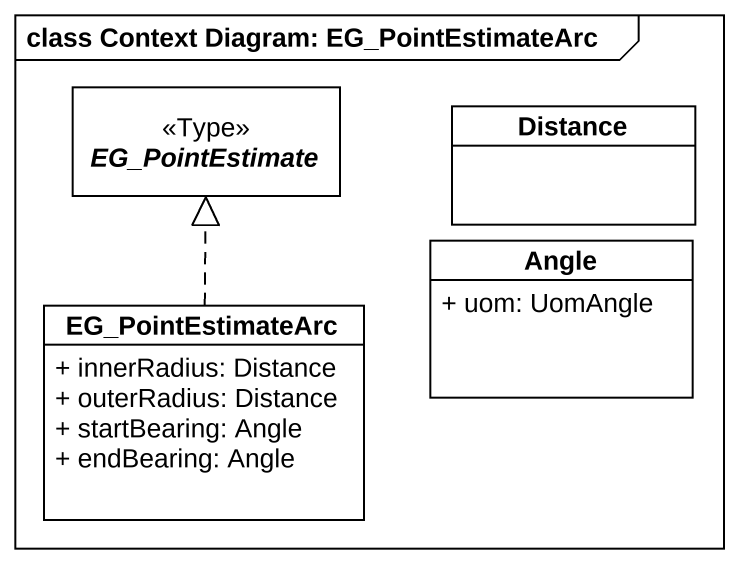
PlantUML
@startuml
mainframe class Context Diagram: EG_PointEstimateArc
hide circle
hide empty members
skinparam classAttributeIconSize 0
abstract class EG_PointEstimate <<Type>>
class Distance
class EG_PointEstimateArc {
  + innerRadius: Distance
  + outerRadius: Distance
  + startBearing: Angle
  + endBearing: Angle
}
class Angle {
  + uom: UomAngle
}
EG_PointEstimateArc .up.|> EG_PointEstimate
@enduml
